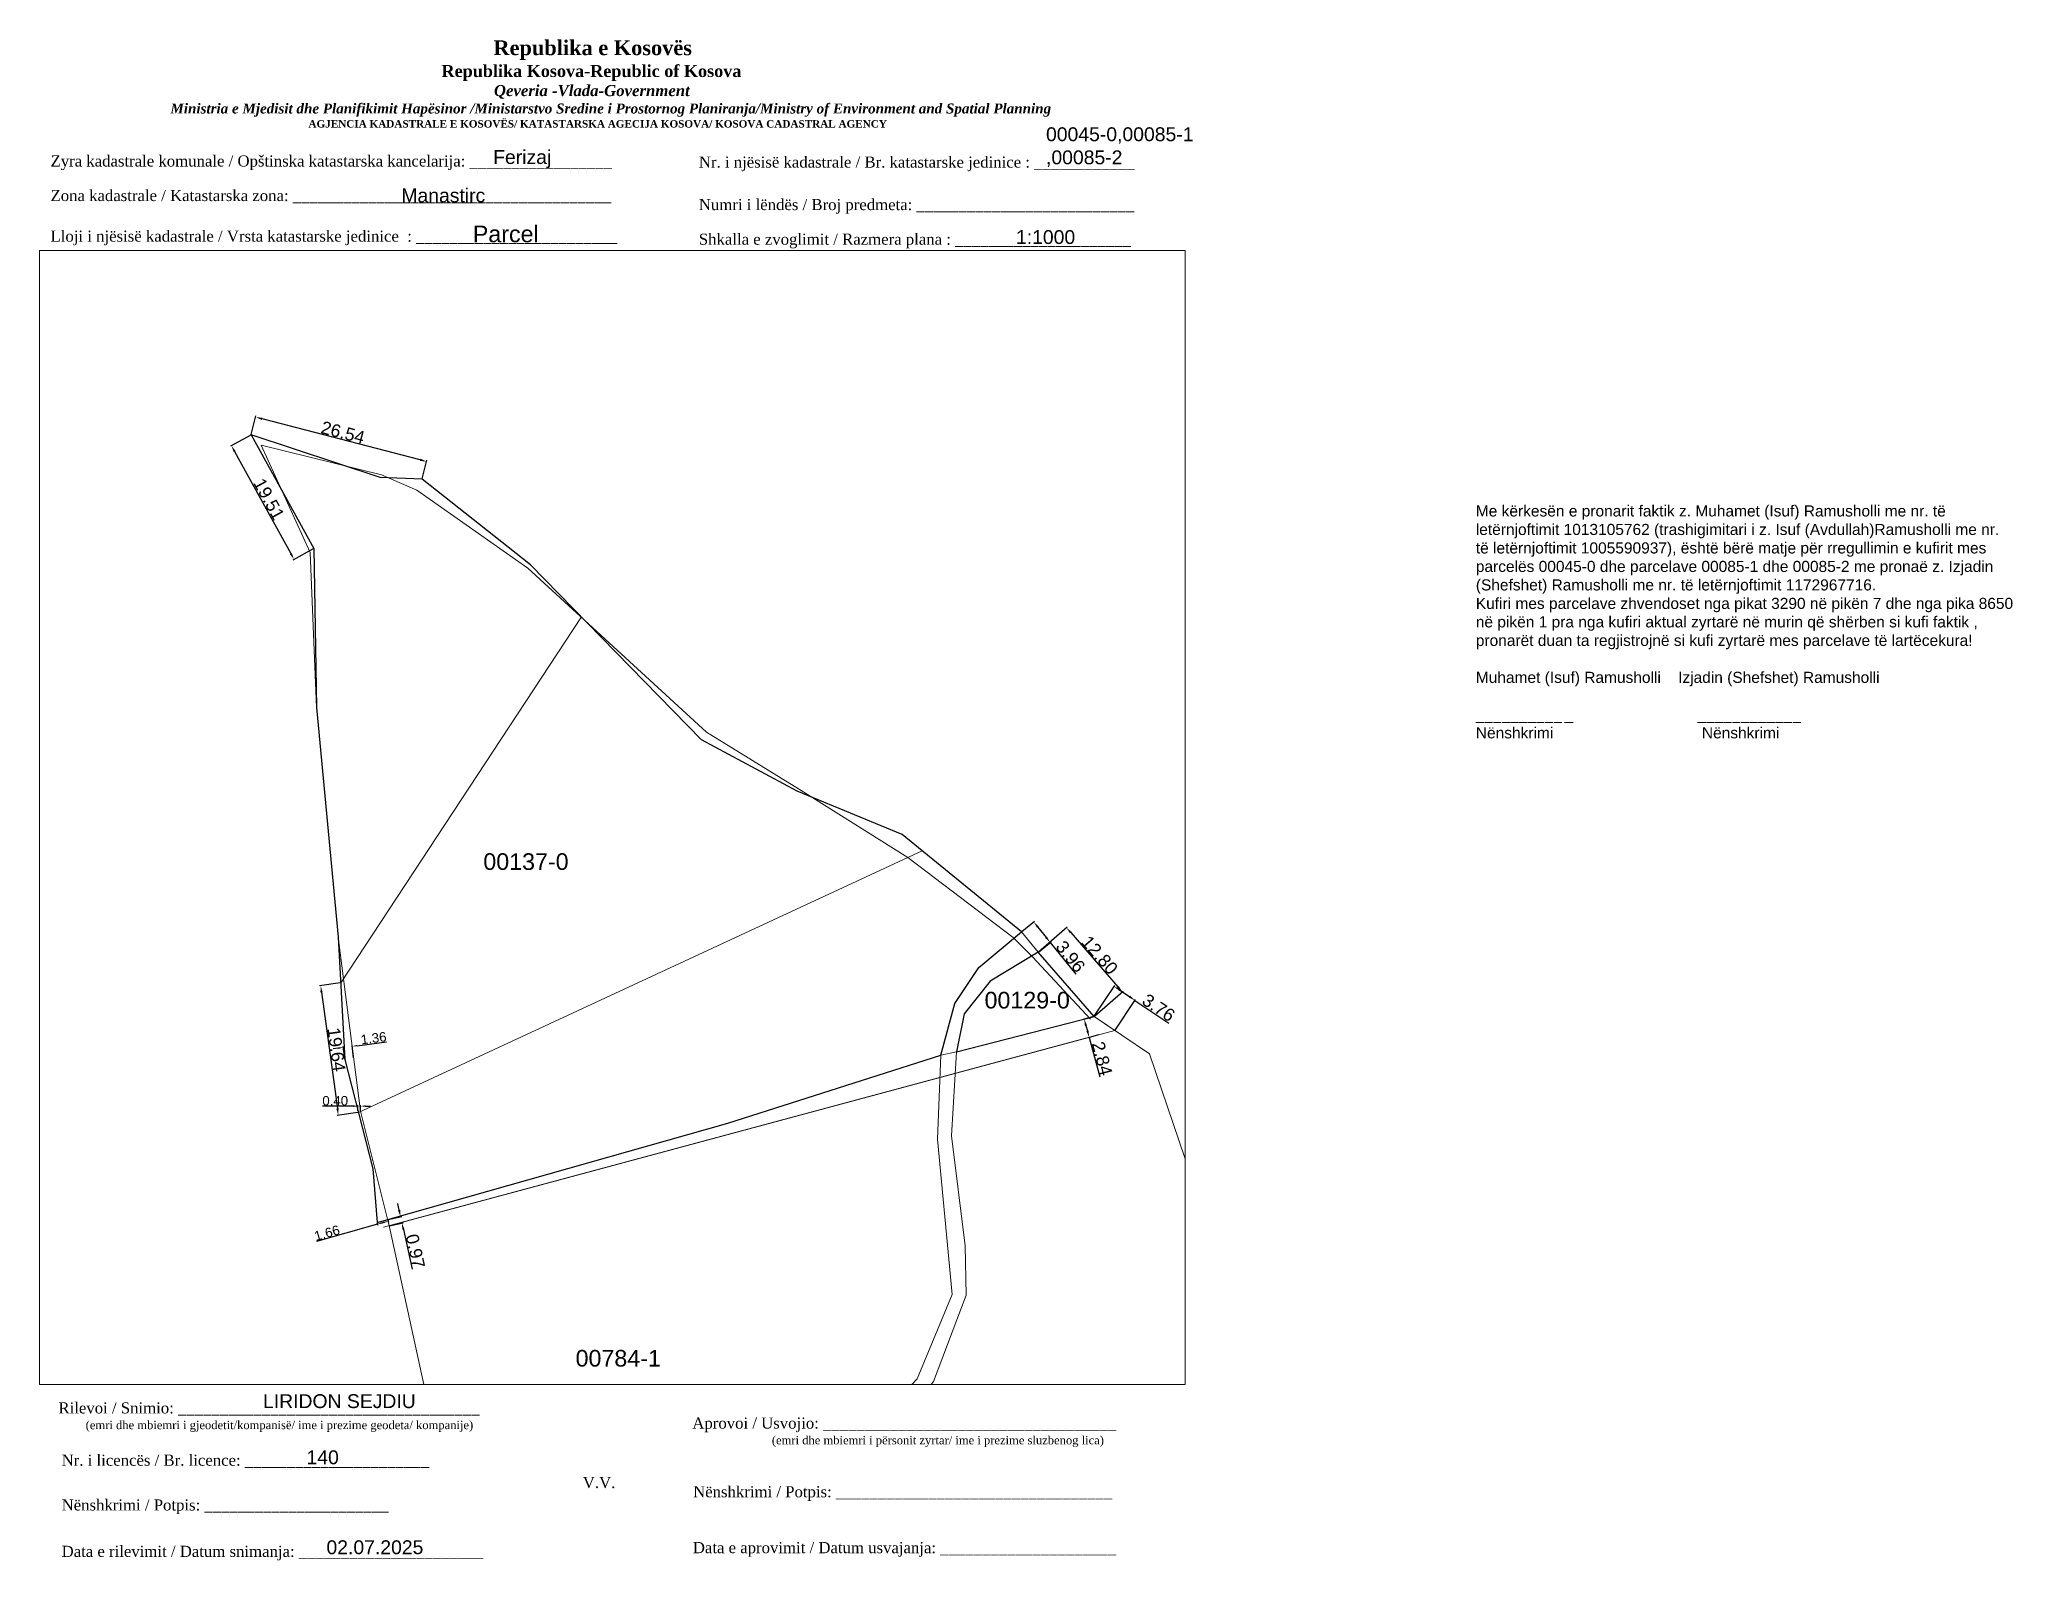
# Paper-space layout 'Manuali (2)' of a CAD drawing. Header units: metres. Extents: x 1 to 357, y 2 to 276.
# The model-space entities are those that its viewports show. They can reach past a viewport. Long polylines and large blocks are cut down to what shows.
import ezdxf

# ---------------------------------------------------------------- set-up
doc = ezdxf.new("R2010")
doc.units = ezdxf.units.M
doc.header["$PDMODE"] = 32
doc.header["$PDSIZE"] = 0.75
doc.layers.get('0').update_dxf_attribs({"lineweight": 0})
doc.layers.get('Defpoints').update_dxf_attribs({"lineweight": 0})
for name, color, linetype, lineweight in [('dimenzionet', 7, 'Continuous', 0), ('Korniza e jashtme', 7, 'Continuous', 0), ('Ndarjet', 1, 'Continuous', 0), ('Nr Parceles Baze', 7, 'Continuous', 0), ('parc e rregulluar', 3, 'Continuous', 0), ('parc fqinje', 251, 'Continuous', 0), ('Parc-Kojshi', 251, 'Continuous', 0), ('Parcela Baze', 7, 'Continuous', 0), ('rregullimi', 1, 'Continuous', 0)]:
    doc.layers.add(name, color=color, linetype=linetype, lineweight=lineweight)
doc.styles.get("Standard").update_dxf_attribs({"font": 'arial.ttf'})
doc.dimstyles.get("Standard").update_dxf_attribs({"dimtxt": 1.9, "dimasz": 1, "dimexe": 0.18, "dimexo": 0.0625, "dimgap": 0.09, "dimtad": 1, "dimzin": 0, "dimdsep": 46, "dimtxsty": 'Standard', "dimcen": 0, "dimadec": 0, "dimazin": 0, "dimtfac": 1, "dimtofl": 0, "dimtmove": 0, "dimatfit": 3, "dimfxl": 1, "dimtolj": 1, "dimtzin": 0, "dimarcsym": 0})

# ---------------------------------------------------------------- blocks, each defined once
blk = doc.blocks.new('*D39')
at = {"layer": 'Defpoints', "color": 0, "transparency": 16777216}
for p in [(7508645.81, 4691247.13), (7508645.12, 4691244.48), (7508670.81, 4691237.81)]:
    blk.add_point(p, dxfattribs=at)
at = {"layer": 'dimenzionet', "color": 0, "lineweight": -2, "transparency": 16777216}
for p, q in [((7508645.14, 4691244.54), (7508645.86, 4691247.31)), ((7508670.54, 4691240.72), (7508646.78, 4691246.88)), ((7508670.83, 4691237.88), (7508671.55, 4691240.65))]:
    blk.add_line(p, q, dxfattribs=at)
at = {"layer": 'dimenzionet', "color": 0, "transparency": 16777216}
for points in [[(7508646.82, 4691247.05), (7508646.74, 4691246.72), (7508645.81, 4691247.13)], [(7508670.58, 4691240.89), (7508670.49, 4691240.56), (7508671.5, 4691240.47)]]:
    blk.add_solid(points, dxfattribs=at)
at = {"layer": 'dimenzionet', "color": 0, "transparency": 16777216, "insert": (7508658.93, 4691244.83), "char_height": 1.9, "attachment_point": 5, "rotation": 345.4642}
blk.add_mtext('\\A1;26.54', dxfattribs=at)
blk = doc.blocks.new('*D40')
at = {"layer": 'Defpoints', "color": 0, "transparency": 16777216}
for p in [(7508645.13, 4691244.48), (7508651.58, 4691225.76), (7508654.53, 4691227.39)]:
    blk.add_point(p, dxfattribs=at)
at = {"layer": 'dimenzionet', "color": 0, "lineweight": -2, "transparency": 16777216}
for p, q in [((7508645.07, 4691244.45), (7508642.01, 4691242.76)), ((7508642.65, 4691241.97), (7508651.1, 4691226.64)), ((7508654.48, 4691227.36), (7508651.42, 4691225.67))]:
    blk.add_line(p, q, dxfattribs=at)
at = {"layer": 'dimenzionet', "color": 0, "transparency": 16777216}
for points in [[(7508642.8, 4691242.05), (7508642.51, 4691241.89), (7508642.17, 4691242.85)], [(7508651.24, 4691226.72), (7508650.95, 4691226.56), (7508651.58, 4691225.76)]]:
    blk.add_solid(points, dxfattribs=at)
at = {"layer": 'dimenzionet', "color": 0, "transparency": 16777216, "insert": (7508647.81, 4691234.82), "char_height": 1.9, "attachment_point": 5, "rotation": 298.8352}
blk.add_mtext('\\A1;19.51', dxfattribs=at)
blk = doc.blocks.new('*D42')
at = {"layer": 'Defpoints', "color": 0, "transparency": 16777216}
for p in [(7508658.59, 4691162.12, 661.63), (7508658.24, 4691142.25), (7508661.25, 4691142.67, 661.63)]:
    blk.add_point(p, dxfattribs=at)
at = {"layer": 'dimenzionet', "color": 0, "lineweight": -2, "transparency": 16777216}
for p, q in [((7508658.53, 4691162.12), (7508655.4, 4691161.69)), ((7508655.71, 4691160.72), (7508658.1, 4691143.24)), ((7508661.19, 4691142.66), (7508658.06, 4691142.23))]:
    blk.add_line(p, q, dxfattribs=at)
at = {"layer": 'dimenzionet', "color": 0, "transparency": 16777216}
for points in [[(7508655.88, 4691160.75), (7508655.55, 4691160.7), (7508655.58, 4691161.71)], [(7508658.27, 4691143.27), (7508657.94, 4691143.22), (7508658.24, 4691142.25)]]:
    blk.add_solid(points, dxfattribs=at)
at = {"layer": 'dimenzionet', "color": 0, "transparency": 16777216, "insert": (7508657.96, 4691152.13), "char_height": 1.9, "attachment_point": 5, "rotation": 277.7797}
blk.add_mtext('\\A1;19.64', dxfattribs=at)
blk = doc.blocks.new('*D46')
at = {"layer": 'Defpoints', "color": 0, "transparency": 16777216}
for p in [(7508760.92, 4691169.82), (7508763.4, 4691166.73), (7508765.23, 4691168.2)]:
    blk.add_point(p, dxfattribs=at)
at = {"layer": 'dimenzionet', "color": 0, "lineweight": -2, "transparency": 16777216}
for p, q in [((7508760.97, 4691169.86), (7508762.89, 4691171.41)), ((7508763.38, 4691170.51), (7508764.61, 4691168.98)), ((7508763.45, 4691166.77), (7508765.37, 4691168.32)), ((7508765.23, 4691168.2), (7508769.06, 4691163.44))]:
    blk.add_line(p, q, dxfattribs=at)
at = {"layer": 'dimenzionet', "color": 0, "transparency": 16777216}
for points in [[(7508763.51, 4691170.62), (7508763.25, 4691170.41), (7508762.75, 4691171.29)], [(7508764.73, 4691169.09), (7508764.48, 4691168.88), (7508765.23, 4691168.2)]]:
    blk.add_solid(points, dxfattribs=at)
at = {"layer": 'dimenzionet', "color": 0, "transparency": 16777216, "insert": (7508768.28, 4691166.09), "char_height": 1.9, "attachment_point": 5, "rotation": 308.7501}
blk.add_mtext('\\A1;3.96', dxfattribs=at)
blk = doc.blocks.new('*D47')
at = {"layer": 'Defpoints', "color": 0, "transparency": 16777216}
for p in [(7508763.4, 4691166.74), (7508776.07, 4691160.79), (7508771.81, 4691157.09)]:
    blk.add_point(p, dxfattribs=at)
at = {"layer": 'dimenzionet', "color": 0, "lineweight": -2, "transparency": 16777216}
for p, q in [((7508763.45, 4691166.78), (7508767.79, 4691170.56)), ((7508768.31, 4691169.69), (7508775.41, 4691161.55)), ((7508771.86, 4691157.13), (7508776.2, 4691160.91))]:
    blk.add_line(p, q, dxfattribs=at)
at = {"layer": 'dimenzionet', "color": 0, "transparency": 16777216}
for points in [[(7508768.44, 4691169.8), (7508768.19, 4691169.58), (7508767.66, 4691170.44)], [(7508775.53, 4691161.66), (7508775.28, 4691161.44), (7508776.07, 4691160.79)]]:
    blk.add_solid(points, dxfattribs=at)
at = {"layer": 'dimenzionet', "color": 0, "transparency": 16777216, "insert": (7508772.66, 4691166.31), "char_height": 1.9, "attachment_point": 5, "rotation": 311.0722}
blk.add_mtext('\\A1;12.80', dxfattribs=at)
blk = doc.blocks.new('*D48')
at = {"layer": 'Defpoints', "color": 0, "transparency": 16777216}
for p in [(7508777.97, 4691159.51), (7508771.81, 4691157.09), (7508774.94, 4691154.99)]:
    blk.add_point(p, dxfattribs=at)
at = {"layer": 'dimenzionet', "color": 0, "lineweight": -2, "transparency": 16777216}
for p, q in [((7508771.85, 4691157.14), (7508774.95, 4691161.76)), ((7508774.97, 4691155.04), (7508778.07, 4691159.66)), ((7508775.68, 4691161.05), (7508777.14, 4691160.07)), ((7508777.97, 4691159.51), (7508783.05, 4691156.11))]:
    blk.add_line(p, q, dxfattribs=at)
at = {"layer": 'dimenzionet', "color": 0, "transparency": 16777216}
for points in [[(7508775.77, 4691161.19), (7508775.59, 4691160.91), (7508774.85, 4691161.61)], [(7508777.24, 4691160.21), (7508777.05, 4691159.93), (7508777.97, 4691159.51)]]:
    blk.add_solid(points, dxfattribs=at)
at = {"layer": 'dimenzionet', "color": 0, "transparency": 16777216, "insert": (7508781.52, 4691158.41), "char_height": 1.9, "attachment_point": 5, "rotation": 326.1363}
blk.add_mtext('\\A1;3.76', dxfattribs=at)
blk = doc.blocks.new('*D50')
at = {"layer": 'Defpoints', "color": 0, "transparency": 16777216}
for p in [(7508667.59, 4691127.01), (7508665.67, 4691126.59), (7508665.88, 4691125.64)]:
    blk.add_point(p, dxfattribs=at)
at = {"layer": 'dimenzionet', "color": 0, "lineweight": -2, "transparency": 16777216}
for p, q in [((7508665.73, 4691126.61), (7508667.77, 4691127.05)), ((7508667.38, 4691127.99), (7508667.16, 4691128.97)), ((7508665.94, 4691125.66), (7508667.97, 4691126.1)), ((7508668.01, 4691125.09), (7508669.32, 4691119.11))]:
    blk.add_line(p, q, dxfattribs=at)
at = {"layer": 'dimenzionet', "color": 0, "transparency": 16777216}
for points in [[(7508667.54, 4691128.03), (7508667.21, 4691127.95), (7508667.59, 4691127.01)], [(7508668.17, 4691125.12), (7508667.85, 4691125.05), (7508667.8, 4691126.06)]]:
    blk.add_solid(points, dxfattribs=at)
at = {"layer": 'dimenzionet', "color": 0, "transparency": 16777216, "insert": (7508669.81, 4691121.84), "char_height": 1.9, "attachment_point": 5, "rotation": 282.3562}
blk.add_mtext('\\A1;0.97', dxfattribs=at)
blk = doc.blocks.new('*D51')
at = {"layer": 'Defpoints', "color": 0, "transparency": 16777216}
for p in [(7508771.81, 4691157.09), (7508771.08, 4691153.95), (7508772.55, 4691154.35)]:
    blk.add_point(p, dxfattribs=at)
at = {"layer": 'dimenzionet', "color": 0, "lineweight": -2, "transparency": 16777216}
for p, q in [((7508771.75, 4691157.07), (7508770.17, 4691156.64)), ((7508770.6, 4691155.72), (7508770.82, 4691154.92)), ((7508772.49, 4691154.33), (7508770.91, 4691153.9)), ((7508771.08, 4691153.95), (7508772.68, 4691148.02))]:
    blk.add_line(p, q, dxfattribs=at)
at = {"layer": 'dimenzionet', "color": 0, "transparency": 16777216}
for points in [[(7508770.76, 4691155.77), (7508770.44, 4691155.68), (7508770.34, 4691156.69)], [(7508770.98, 4691154.96), (7508770.66, 4691154.87), (7508771.08, 4691153.95)]]:
    blk.add_solid(points, dxfattribs=at)
at = {"layer": 'dimenzionet', "color": 0, "transparency": 16777216, "insert": (7508773.03, 4691150.78), "char_height": 1.9, "attachment_point": 5, "rotation": 285.0607}
blk.add_mtext('\\A1;2.84', dxfattribs=at)
blk = doc.blocks.new('*D64')
at = {"layer": 'Defpoints', "color": 0, "transparency": 16777216}
for p in [(7508659.2, 4691150.65), (7508660.32, 4691152.61), (7508660.55, 4691150.82)]:
    blk.add_point(p, dxfattribs=at)
at = {"layer": 'dimenzionet', "color": 0, "lineweight": -2, "transparency": 16777216}
for p, q in [((7508658.23, 4691152.33), (7508657.48, 4691152.24)), ((7508659.2, 4691150.7), (7508658.95, 4691152.56)), ((7508660.54, 4691150.87), (7508660.3, 4691152.74)), ((7508661.06, 4691152.7), (7508665.48, 4691153.27))]:
    blk.add_line(p, q, dxfattribs=at)
at = {"layer": 'dimenzionet', "color": 0, "transparency": 16777216}
for points in [[(7508658.21, 4691152.46), (7508658.24, 4691152.21), (7508658.97, 4691152.43)], [(7508661.05, 4691152.83), (7508661.08, 4691152.58), (7508660.32, 4691152.61)]]:
    blk.add_solid(points, dxfattribs=at)
at = {"layer": 'dimenzionet', "color": 0, "transparency": 16777216, "insert": (7508663.54, 4691153.83), "char_height": 1.425, "attachment_point": 5, "rotation": 7.3884}
blk.add_mtext('\\A1;1.36', dxfattribs=at)
blk = doc.blocks.new('*D65')
at = {"layer": 'Defpoints', "color": 0, "transparency": 16777216}
for p in [(7508661.19, 4691143.62), (7508661.19, 4691142.86), (7508661.58, 4691142.86)]:
    blk.add_point(p, dxfattribs=at)
at = {"layer": 'dimenzionet', "color": 0, "lineweight": -2, "transparency": 16777216}
for p, q in [((7508660.44, 4691143.62), (7508655.85, 4691143.62)), ((7508661.19, 4691142.91), (7508661.19, 4691143.76)), ((7508661.58, 4691142.91), (7508661.58, 4691143.76)), ((7508662.33, 4691143.62), (7508663.08, 4691143.62))]:
    blk.add_line(p, q, dxfattribs=at)
at = {"layer": 'dimenzionet', "color": 0, "transparency": 16777216}
for points in [[(7508660.44, 4691143.75), (7508660.44, 4691143.5), (7508661.19, 4691143.62)], [(7508662.33, 4691143.75), (7508662.33, 4691143.5), (7508661.58, 4691143.62)]]:
    blk.add_solid(points, dxfattribs=at)
at = {"layer": 'dimenzionet', "color": 0, "transparency": 16777216, "insert": (7508657.77, 4691144.42), "char_height": 1.425, "attachment_point": 5, "rotation": 360}
blk.add_mtext('\\A1;0.40', dxfattribs=at)
blk = doc.blocks.new('*D66')
at = {"layer": 'Defpoints', "color": 0, "transparency": 16777216}
for p in [(7508664.07, 4691126.14), (7508665.67, 4691126.59), (7508665.75, 4691126.34)]:
    blk.add_point(p, dxfattribs=at)
at = {"layer": 'dimenzionet', "color": 0, "lineweight": -2, "transparency": 16777216}
for p, q in [((7508664.14, 4691125.88), (7508654.96, 4691123.29)), ((7508664.08, 4691126.1), (7508664.18, 4691125.75)), ((7508665.02, 4691126.13), (7508664.87, 4691126.09)), ((7508665.69, 4691126.55), (7508665.78, 4691126.21))]:
    blk.add_line(p, q, dxfattribs=at)
at = {"layer": 'dimenzionet', "color": 0, "transparency": 16777216}
for points in [[(7508664.83, 4691126.21), (7508664.9, 4691125.97), (7508664.14, 4691125.88)], [(7508664.99, 4691126.25), (7508665.06, 4691126.01), (7508665.75, 4691126.34)]]:
    blk.add_solid(points, dxfattribs=at)
at = {"layer": 'dimenzionet', "color": 0, "transparency": 16777216, "insert": (7508656.53, 4691124.56), "char_height": 1.425, "attachment_point": 5, "rotation": 15.7758}
blk.add_mtext('\\A1;1.66', dxfattribs=at)

msp = doc.modelspace()

# ---------------------------------------------------------------- linework, layer by layer
at = {"lineweight": -3, "flags": 128}
msp.add_lwpolyline([(7508763.402, 4691166.735), (7508756.222, 4691162.395), (7508752.272, 4691157.495), (7508751.162, 4691151.796), (7508771.812, 4691157.085)], close=True, dxfattribs=at)
at = {"layer": 'Ndarjet', "flags": 128}
for points, elevation in [([(7508658.589, 4691162.125), (7508694.772, 4691217.133)], 661.635), ([(7508661.247, 4691142.665), (7508745.999, 4691181.985)], 661.635), ([(7508665.032, 4691125.414), (7508771.292, 4691154.007)], 661.933)]:
    msp.add_lwpolyline(points, dxfattribs=dict(at, elevation=elevation))
at = {"layer": 'parc e rregulluar', "flags": 128}
msp.add_lwpolyline([(7508742.993, 4691184.435), (7508727.183, 4691190.965), (7508712.833, 4691198.635), (7508687.134, 4691224.955), (7508670.815, 4691237.815), (7508664.515, 4691238.055), (7508645.125, 4691244.476), (7508654.534, 4691227.386), (7508654.963, 4691203.527), (7508658.222, 4691168.989), (7508659.202, 4691150.65), (7508663.421, 4691134.18), (7508664.071, 4691126.141), (7508665.673, 4691126.594), (7508665.881, 4691125.643), (7508774.937, 4691154.988), (7508771.812, 4691157.085), (7508763.402, 4691166.735), (7508760.922, 4691169.825)], close=True, dxfattribs=at)
at = {"layer": 'parc fqinje'}
for points in [[(7508760.922, 4691169.825), (7508763.402, 4691166.735)], [(7508756.222, 4691162.395), (7508763.402, 4691166.735)], [(7508763.402, 4691166.735), (7508771.812, 4691157.085)], [(7508752.272, 4691157.495), (7508756.222, 4691162.395)], [(7508751.162, 4691151.796), (7508752.272, 4691157.495)], [(7508751.162, 4691151.796), (7508771.812, 4691157.085)], [(7508748.812, 4691151.296), (7508748.311, 4691138.657)], [(7508751.162, 4691151.796), (7508748.812, 4691151.296)], [(7508750.371, 4691139.146), (7508751.162, 4691151.796)]]:
    msp.add_lwpolyline(points, dxfattribs=at)
at = {"layer": 'Parc-Kojshi', "flags": 128}
for points in [[(7508799.95, 4691093.106), (7508792.066, 4691116.373), (7508780.172, 4691151.475), (7508771.812, 4691157.085), (7508751.162, 4691151.796), (7508750.371, 4691139.146), (7508752.431, 4691122.627), (7508752.59, 4691115.197), (7508747.69, 4691102.228), (7508724.309, 4691075.4), (7508716.089, 4691065.911), (7508711.028, 4691058.642), (7508697.908, 4691047.063), (7508691.718, 4691043.373), (7508684.888, 4691039.684), (7508683.022, 4691038.995), (7508685.131, 4691034.202), (7508687.29, 4691026.484), (7508688.543, 4691017.569), (7508783.966, 4690992.888), (7508823.556, 4690985.03), (7508817.366, 4690998.79), (7508806.109, 4691060.948)], [(7508748.311, 4691138.657), (7508748.812, 4691151.296), (7508716.801, 4691141.038), (7508665.673, 4691126.593), (7508671.975, 4691097.825), (7508677.479, 4691066.114), (7508683.339, 4691041.99), (7508685.638, 4691042.843), (7508696.588, 4691048.873), (7508704.248, 4691055.802), (7508708.118, 4691058.992), (7508722.649, 4691079.2), (7508729.319, 4691085.38), (7508745.22, 4691102.668), (7508750.5, 4691115.307)]]:
    msp.add_lwpolyline(points, close=True, dxfattribs=at)
at = {"layer": 'Parcela Baze', "flags": 128}
for points in [[(7508645.125, 4691244.476), (7508664.515, 4691238.055), (7508670.815, 4691237.815), (7508687.134, 4691224.955), (7508712.833, 4691198.635), (7508727.183, 4691190.965), (7508742.993, 4691184.435), (7508760.922, 4691169.825), (7508754.522, 4691164.465), (7508750.912, 4691159.045), (7508748.812, 4691151.296), (7508716.801, 4691141.038), (7508664.071, 4691126.141), (7508663.421, 4691134.18), (7508659.202, 4691150.65), (7508658.222, 4691168.989), (7508654.963, 4691203.527), (7508654.534, 4691227.386), (7508645.125, 4691244.476)], [(7508763.402, 4691166.735), (7508771.812, 4691157.085), (7508751.162, 4691151.796), (7508752.272, 4691157.495), (7508756.222, 4691162.395), (7508763.402, 4691166.735)]]:
    msp.add_lwpolyline(points, dxfattribs=at)
at = {"layer": 'Parcela Baze', "lineweight": -3, "flags": 128}
msp.add_lwpolyline([(7508687.134, 4691224.955), (7508670.815, 4691237.815), (7508664.515, 4691238.055), (7508645.125, 4691244.476), (7508654.534, 4691227.386), (7508654.963, 4691203.527), (7508658.222, 4691168.989), (7508659.202, 4691150.65), (7508663.421, 4691134.18), (7508664.071, 4691126.141), (7508665.673, 4691126.593), (7508716.801, 4691141.038), (7508748.812, 4691151.296), (7508750.912, 4691159.045), (7508754.522, 4691164.465), (7508760.922, 4691169.825), (7508742.993, 4691184.435), (7508727.183, 4691190.965), (7508712.833, 4691198.635)], close=True, dxfattribs=at)
at = {"layer": 'rregullimi', "elevation": 658.17, "flags": 128}
for points in [[(7508646.653, 4691242.927), (7508664.708, 4691238.444), (7508670.05, 4691236.159), (7508686.711, 4691224.437), (7508713.564, 4691199.827), (7508727.382, 4691191.313), (7508743.832, 4691180.98), (7508759.657, 4691168.969), (7508762.571, 4691166.036), (7508771.281, 4691156.71)], [(7508646.653, 4691242.927), (7508654.011, 4691226.813), (7508654.963, 4691203.527)]]:
    msp.add_lwpolyline(points, dxfattribs=at)
at = {"layer": 'rregullimi', "flags": 128}
msp.add_lwpolyline([(7508654.963, 4691203.527), (7508658.222, 4691168.989), (7508659.057, 4691162.339), (7508661.583, 4691142.859), (7508665.881, 4691125.643)], dxfattribs=at)

# ---------------------------------------------------------------- texts
at = {"layer": 'Nr Parceles Baze'}
for s, p in [('00137-0', (7508680.029, 4691179.11)), ('00129-0', (7508755.359, 4691158.293))]:
    msp.add_text(s, height=2.5, dxfattribs=at).set_placement(p)
at = {"layer": 'Parcela Baze'}
msp.add_text('00784-1', height=2.5, dxfattribs=at).set_placement((7508693.896, 4691104.49))

# ---------------------------------------------------------------- dimensions: what is measured, and where the dimension line sits
at = {"layer": 'dimenzionet'}
for p1, p2, distance, picture, middle in [((7508670.815, 4691237.815), (7508645.125, 4691244.476), -2.747, '*D39', (7508658.925, 4691244.83)), ((7508645.125, 4691244.476), (7508654.534, 4691227.386), -3.371, '*D40', (7508647.805, 4691234.816)), ((7508760.922, 4691169.825), (7508763.402, 4691166.735), 2.345, '*D46', (7508768.284, 4691166.093)), ((7508763.402, 4691166.735), (7508771.812, 4691157.085), 5.643, '*D47', (7508772.66, 4691166.314)), ((7508658.589, 4691162.125, 661.635), (7508661.247, 4691142.665, 661.635), -3.04, '*D42', (7508657.957, 4691152.127)), ((7508771.812, 4691157.085), (7508774.937, 4691154.988), 5.449, '*D48', (7508781.518, 4691158.412)), ((7508771.812, 4691157.085), (7508772.549, 4691154.345), -1.52, '*D51', (7508773.032, 4691150.778))]:
    dim = msp.add_aligned_dim(p1=p1, p2=p2, distance=distance, dimstyle='Standard', dxfattribs=at)
    dim.commit()
    dim.dimension.update_dxf_attribs({"geometry": picture, "text_midpoint": middle})
at = {"layer": 'dimenzionet', "color": 1}
for p1, p2, distance, picture, middle in [((7508659.202, 4691150.65), (7508660.55, 4691150.825), 1.796, '*D64', (7508663.54, 4691153.826)), ((7508661.583, 4691142.859), (7508661.185, 4691142.859), -0.763, '*D65', (7508657.77, 4691144.417))]:
    dim = msp.add_aligned_dim(p1=p1, p2=p2, distance=distance, dimstyle='Standard', override={"dimscale": 0.75}, dxfattribs=at)
    dim.commit()
    dim.dimension.update_dxf_attribs({"geometry": picture, "text_midpoint": middle})
at = {"layer": 'dimenzionet'}
dim = msp.add_linear_dim(base=(7508667.589, 4691127.013), p1=(7508665.881, 4691125.643), p2=(7508665.673, 4691126.594), angle=102.35619, dimstyle='Standard', dxfattribs=at)
dim.commit()
dim.dimension.update_dxf_attribs({"geometry": '*D50', "text_midpoint": (7508668.773, 4691121.61), "dimtype": 161})
at = {"layer": 'dimenzionet', "color": 1}
dim = msp.add_linear_dim(base=(7508665.745, 4691126.337), p1=(7508664.071, 4691126.141), p2=(7508665.673, 4691126.594), angle=15.77577, dimstyle='Standard', override={"dimscale": 0.75}, dxfattribs=at)
dim.commit()
dim.dimension.update_dxf_attribs({"geometry": '*D66', "text_midpoint": (7508656.742, 4691123.794), "dimtype": 161})

psp = doc.layouts.new('Manuali (2)')

# ---------------------------------------------------------------- texts
for s, p in [('1:1000', (177.11, 239.17)), ('LIRIDON SEJDIU ', (41.3, 29.28)), ('140', (49.15, 19.16)), ('02.07.2025', (52.75, 2.94))]:
    psp.add_text(s, height=2.5).set_placement(p)
for s, insert, char_height, width, attachment_point in [('\\pi77.297;{\\fBook Antiqua|b1|i0|c0|p18;\\H1.333x;Republika e Kosovës\\fTimes New Roman|b1|i0|c0|p18;\\P\\pi67.927;\\fBook Antiqua|b1|i0|c0|p18;\\H0.8125x;Republika Kosova-Republic of Kosova\\fTimes New Roman|b1|i0|c0|p18;\\P\\pi77.378;\\fBook Antiqua|b1|i1|c0|p18;\\H0.9233x;Qeveria -Vlada-Government \\P\\pi13.032,l6,t23.033;\\fTimes New Roman|b1|i1|c0|p18;\\H0.9x;Ministria e Mjedisit dhe Planifikimit Hapësinor /Ministarstvo Sredine i Prostornog Planiranja/Ministry of Environment and Spatial Planning\\P\\pi43.931,l0,tz;\\fBook Antiqua|b1|i0|c0|p18;\\H0.7406x;AGJENCIA KADASTRALE E KOSOVËS/ KATASTARSKA AGECIJA KOSOVA/ KOSOVA CADASTRAL AGENCY}', (5.57, 275.89), 2, 191.8237, 1), ('00045-0,00085-1\\P,00085-2 ', (182.53, 260.21), 2.5, 28.8281, 1), ('Ferizaj', (88.05, 254.47), 2.5, 9.9735, 5), ('{\\fTimes New Roman|b0|i0|c0|p18;Zyra kadastrale komunale / Opštinska katastarska kancelarija: _________________}', (2.98, 255.14), 2, 100.6873, 1), ('{\\fTimes New Roman|b0|i0|c0|p18;Nr. i njësisë kadastrale / Br. katastarske jedinice : ____________}', (119.91, 254.94), 2, 79.9484, 1), ('Manastirc', (73.82, 247.91), 2.5, 9.9735, 5), ('{\\fTimes New Roman|b0|i0|c0|p18;Zona kadastrale / Katastarska zona: ______________________________________}', (2.98, 248.91), 2, 100.6873, 1), ('{\\fTimes New Roman|b0|i0|c0|p18;Numri i lëndës / Broj predmeta: __________________________}', (119.91, 247.28), 2, 79.9484, 1), ('{\\fArial|b0|i0|c0|p34;Parcel}', (85.09, 240.96), 3, 11.2939, 5), ('{\\fTimes New Roman|b0|i0|c0|p18;Lloji i njësisë kadastrale / Vrsta katastarske jedinice  : ________________________}', (2.98, 241.59), 2, 100.6873, 1), ('{\\fTimes New Roman|b0|i0|c0|p18;Shkalla e zvoglimit / Razmera plana : _____________________}', (119.91, 241.04), 2, 79.9484, 1), ('Me kërkesën e pronarit faktik z. Muhamet (Isuf) Ramusholli me nr. të\\Pletërnjoftimit 1013105762 (trashigimitari i z. Isuf (Avdullah)Ramusholli me nr.\\Ptë letërnjoftimit 1005590937), është bërë matje për rregullimin e kufirit mes\\Pparcelës 00045-0 dhe parcelave 00085-1 dhe 00085-2 me pronaë z. Izjadin (Shefshet) Ramusholli me nr. të letërnjoftimit 1172967716.\\PKufiri mes parcelave zhvendoset nga pikat 3290 në pikën 7 dhe nga pika 8650 në pikën 1 pra nga kufiri aktual zyrtarë në murin që shërben si kufi faktik , pronarët duan ta regjistrojnë si kufi zyrtarë mes parcelave të lartëcekura!\\P\\PMuhamet (Isuf) Ramusholli    Izjadin (Shefshet) Ramusholli \\P                             \\P__________^I_                 ^I^I____________\\PNënshkrimi                  ^I^I Nënshkrimi', (260.05, 192.04), 2, 98.2782, 1), ('{\\fTimes New Roman|b0|i0|c0|p18;Rilevoi / Snimio: ____________________________________\\P     \\H0.75x;(emri dhe mbiemri i gjeodetit/kompanisë/ ime i prezime geodeta/ kompanije)}', (42.38, 27.65), 2, 74.7958, 5), ('{\\fTimes New Roman|b0|i0|c0|p18; Aprovoi / Usvojio: ___________________________________\\P                    \\H0.75x;(emri dhe mbiemri i përsonit zyrtar/ ime i prezime sluzbenog lica)}', (117.98, 27.58), 2, 83.344, 1), ('{\\fTimes New Roman|b0|i0|c0|p18;Nr. i licencës / Br. licence: ______________________\\P                                }', (4.98, 20.89), 2, 83.344, 1), ('{\\fTimes New Roman|b0|i0|c0|p18;V.V.                                 }', (101.92, 15.84), 2, 5.7076, 5), ('{\\fTimes New Roman|b0|i0|c0|p18; Nënshkrimi / Potpis: _________________________________}', (118.12, 15.2), 2, 83.344, 1), ('{\\fTimes New Roman|b0|i0|c0|p18;Nënshkrimi / Potpis: ______________________\\P                                 }', (4.98, 12.82), 2, 83.344, 1), ('{\\fTimes New Roman|b0|i0|c0|p18;Data e rilevimit / Datum snimanja: ______________________\\P                                 }', (4.98, 4.45), 2, 83.344, 1), ('{\\fTimes New Roman|b0|i0|c0|p18; Data e aprovimit / Datum usvajanja: _____________________}', (118.07, 5.12), 2, 83.344, 1)]:
    psp.add_mtext(s, dxfattribs=dict(insert=insert, char_height=char_height, width=width, attachment_point=attachment_point))

# ---------------------------------------------------------------- viewports
at = {"layer": 'Korniza e jashtme', "view_target_point": (370776.427, 310629.57)}
psp.add_viewport(center=(104.31, 135.78), size=(206.65, 204.4572), view_center_point=(7137922.992, 4380557.427), view_height=170.36803, dxfattribs=at)

doc.saveas('drawing.dxf')
